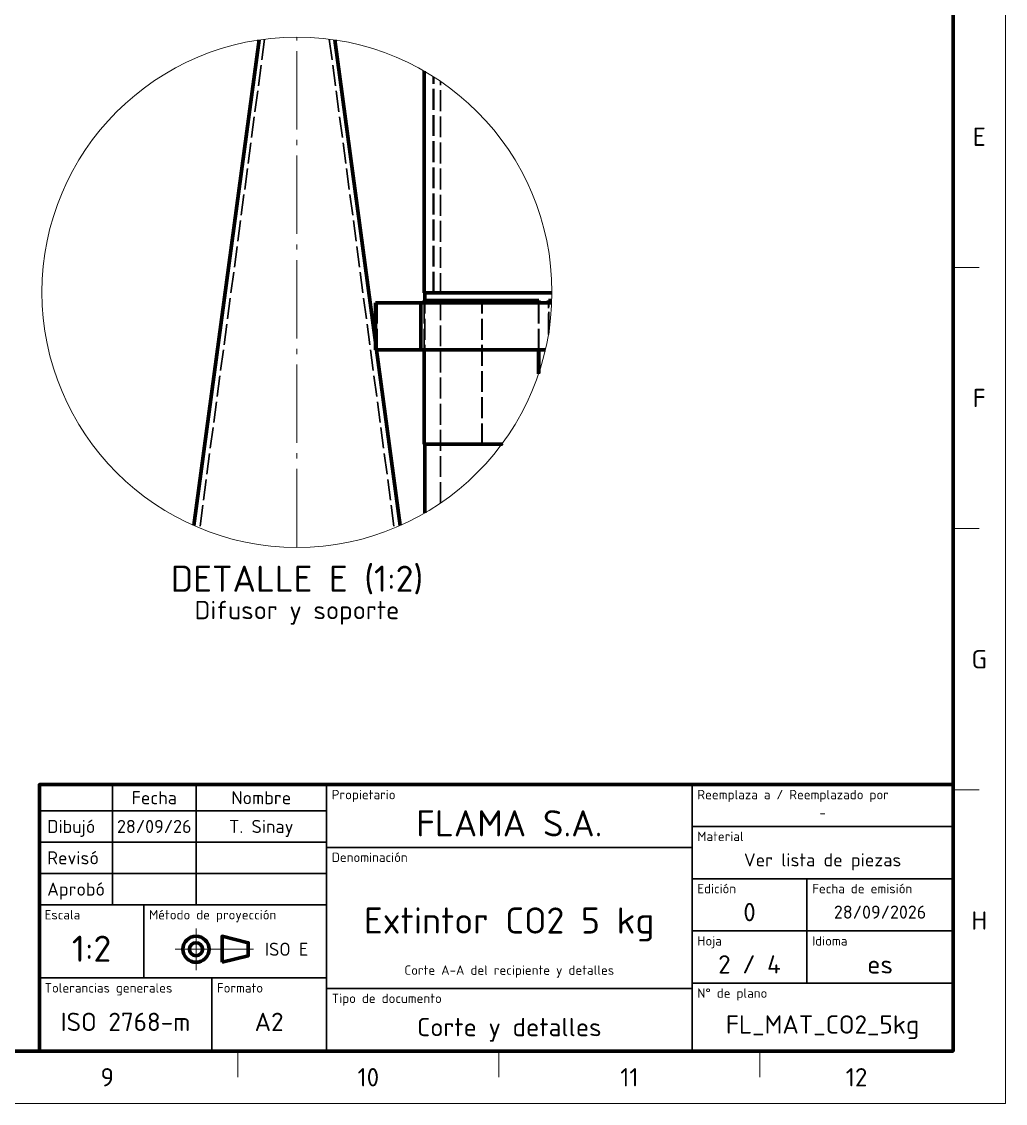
# Model space of a CAD drawing. Header units: millimetres. Extents: x 0 to 2208, y 0 to 420.
# Drawn here: x 885.6 to 1074, y 0 to 207 of the extents above; entities that cross this region are included whole.
import ezdxf
from ezdxf.enums import TextEntityAlignment as Align

# ---------------------------------------------------------------- set-up
doc = ezdxf.new("R2010")
doc.units = ezdxf.units.MM
doc.linetypes.add('IRAM-E-TRAZOS', pattern=[5, 4, -1])
doc.linetypes.add('IRAM-F-TRAZO-PUNTO', pattern=[20, 15, -2, 1, -2])
for name, color, linetype, lineweight in [('01-VISIBLE', 7, 'CONTINUOUS', 70), ('02-OCULTA', 4, 'IRAM-E-TRAZOS', 35), ('03-EJE', 1, 'IRAM-F-TRAZO-PUNTO', 18), ('06-TEXTO', 7, 'CONTINUOUS', 25), ('07-RECUADRO', 7, 'CONTINUOUS', 70), ('08-FINA', 5, 'CONTINUOUS', 18), ('10-ROTULO', 7, 'CONTINUOUS', 35), ('11-TEXTO-ROTULO', 7, 'CONTINUOUS', 25)]:
    doc.layers.add(name, color=color, linetype=linetype, lineweight=lineweight)
doc.styles.add('ISO3098', font='isocpeur.ttf')

msp = doc.modelspace()

# ---------------------------------------------------------------- linework, layer by layer
at = {"layer": '01-VISIBLE'}
for points in [[(931.084, 203.541), (918.572, 110.594)], [(945.583, 203.541), (953.368, 145.709)], [(962.683, 155.155), (962.683, 197.576)], [(953.368, 153.25), (962.059, 153.25)], [(953.368, 144.25), (953.368, 153.25)], [(962.059, 153.25), (962.31, 153.25), (962.56, 153.25), (962.811, 153.25), (963.061, 153.25), (963.312, 153.25), (963.563, 153.25), (963.813, 153.25), (964.064, 153.25), (964.314, 153.25), (964.565, 153.25), (964.816, 153.25), (965.066, 153.25), (965.317, 153.25), (965.567, 153.25), (965.818, 153.25), (966.069, 153.25), (966.319, 153.25), (966.57, 153.25), (966.82, 153.25), (967.071, 153.25), (967.322, 153.25), (967.572, 153.25), (967.823, 153.25), (968.074, 153.25), (968.324, 153.25), (968.575, 153.25), (968.825, 153.25), (969.076, 153.25), (969.327, 153.25), (969.577, 153.25), (969.828, 153.25), (970.078, 153.25), (970.329, 153.25), (970.58, 153.25), (970.83, 153.25), (971.081, 153.25), (971.331, 153.25), (971.582, 153.25), (971.833, 153.25), (972.083, 153.25), (972.334, 153.25), (972.585, 153.25), (972.835, 153.25), (973.086, 153.25), (973.336, 153.25), (973.587, 153.25), (973.838, 153.25), (974.088, 153.25), (974.339, 153.25), (974.589, 153.25), (974.84, 153.25), (975.091, 153.25), (975.341, 153.25), (975.592, 153.25), (975.842, 153.25), (976.093, 153.25), (976.344, 153.25), (976.594, 153.25), (976.845, 153.25), (977.095, 153.25), (977.346, 153.25), (977.597, 153.25), (977.847, 153.25), (978.098, 153.25), (978.349, 153.25), (978.599, 153.25), (978.85, 153.25), (979.1, 153.25), (979.351, 153.25), (979.602, 153.25), (979.852, 153.25), (980.103, 153.25), (980.353, 153.25), (980.604, 153.25), (980.855, 153.25), (981.105, 153.25), (981.356, 153.25), (981.606, 153.25), (981.857, 153.25), (982.108, 153.25), (982.358, 153.25), (982.609, 153.25), (982.86, 153.25), (983.11, 153.25), (983.361, 153.25), (983.611, 153.25), (983.862, 153.25), (984.113, 153.25), (984.363, 153.25), (984.614, 153.25), (984.864, 153.25), (985.115, 153.25), (985.366, 153.25), (985.616, 153.25), (985.867, 153.25), (986.117, 153.25), (986.368, 153.25), (986.619, 153.25), (986.869, 153.25), (987.12, 153.25), (987.122, 153.25)], [(962.059, 144.25), (962.059, 153.25)], [(962.683, 155.155), (962.934, 155.155), (963.184, 155.155), (963.434, 155.155), (963.684, 155.155), (963.934, 155.155), (964.184, 155.155), (964.435, 155.155), (964.685, 155.155), (964.935, 155.155), (965.185, 155.155), (965.435, 155.155), (965.685, 155.155), (965.936, 155.155), (966.186, 155.155), (966.436, 155.155), (966.686, 155.155), (966.936, 155.155), (967.187, 155.155), (967.437, 155.155), (967.687, 155.155), (967.937, 155.155), (968.187, 155.155), (968.437, 155.155), (968.688, 155.155), (968.938, 155.155), (969.188, 155.155), (969.438, 155.155), (969.688, 155.155), (969.938, 155.155), (970.189, 155.155), (970.439, 155.155), (970.689, 155.155), (970.939, 155.155), (971.189, 155.155), (971.44, 155.155), (971.69, 155.155), (971.94, 155.155), (972.19, 155.155), (972.44, 155.155), (972.69, 155.155), (972.941, 155.155), (973.191, 155.155), (973.441, 155.155), (973.691, 155.155), (973.941, 155.155), (974.192, 155.155), (974.442, 155.155), (974.692, 155.155), (974.942, 155.155), (975.192, 155.155), (975.442, 155.155), (975.693, 155.155), (975.943, 155.155), (976.193, 155.155), (976.443, 155.155), (976.693, 155.155), (976.943, 155.155), (977.194, 155.155), (977.444, 155.155), (977.694, 155.155), (977.944, 155.155), (978.194, 155.155), (978.445, 155.155), (978.695, 155.155), (978.945, 155.155), (979.195, 155.155), (979.445, 155.155), (979.695, 155.155), (979.946, 155.155), (980.196, 155.155), (980.446, 155.155), (980.696, 155.155), (980.946, 155.155), (981.197, 155.155), (981.447, 155.155), (981.697, 155.155), (981.947, 155.155), (982.197, 155.155), (982.447, 155.155), (982.698, 155.155), (982.948, 155.155), (983.198, 155.155), (983.448, 155.155), (983.698, 155.155), (983.948, 155.155), (984.199, 155.155), (984.449, 155.155), (984.699, 155.155), (984.949, 155.155), (985.199, 155.155), (985.45, 155.155), (985.7, 155.155), (985.95, 155.155), (986.2, 155.155), (986.45, 155.155), (986.7, 155.155), (986.951, 155.155), (987.166, 155.155)], [(962.683, 153.655), (962.935, 153.655), (963.187, 153.655), (963.439, 153.655), (963.691, 153.655), (963.943, 153.655), (964.195, 153.655), (964.447, 153.655), (964.7, 153.655), (964.952, 153.655), (965.204, 153.655), (965.456, 153.655), (965.708, 153.655), (965.96, 153.655), (966.212, 153.655), (966.464, 153.655), (966.716, 153.655), (966.968, 153.655), (967.22, 153.655), (967.472, 153.655), (967.724, 153.655), (967.976, 153.655), (968.228, 153.655), (968.48, 153.655), (968.732, 153.655), (968.984, 153.655), (969.236, 153.655), (969.488, 153.655), (969.74, 153.655), (969.992, 153.655), (970.244, 153.655), (970.496, 153.655), (970.748, 153.655), (971, 153.655), (971.252, 153.655), (971.504, 153.655), (971.756, 153.655), (972.008, 153.655), (972.26, 153.655), (972.512, 153.655), (972.764, 153.655), (973.016, 153.655), (973.268, 153.655), (973.52, 153.655), (973.772, 153.655), (974.024, 153.655), (974.276, 153.655), (974.528, 153.655), (974.78, 153.655), (975.032, 153.655), (975.284, 153.655), (975.536, 153.655), (975.788, 153.655), (976.04, 153.655), (976.292, 153.655), (976.544, 153.655), (976.797, 153.655), (977.049, 153.655), (977.301, 153.655), (977.553, 153.655), (977.805, 153.655), (978.057, 153.655), (978.309, 153.655), (978.561, 153.655), (978.813, 153.655), (979.065, 153.655), (979.317, 153.655), (979.569, 153.655), (979.821, 153.655), (980.073, 153.655), (980.325, 153.655), (980.577, 153.655), (980.829, 153.655), (981.081, 153.655), (981.333, 153.655), (981.585, 153.655), (981.837, 153.655), (982.089, 153.655), (982.341, 153.655), (982.593, 153.655), (982.845, 153.655), (983.097, 153.655), (983.349, 153.655), (983.601, 153.655), (983.853, 153.655), (984.105, 153.655), (984.357, 153.655), (984.609, 153.655)], [(962.683, 153.25), (962.683, 153.655)], [(962.833, 153.655), (962.833, 155.155)], [(984.609, 153.25), (984.609, 153.655)], [(984.666, 153.655), (984.609, 153.655)], [(984.666, 153.25), (984.666, 153.655)], [(986.491, 153.655), (986.743, 153.655), (986.995, 153.655), (987.137, 153.655)], [(986.491, 153.25), (986.491, 153.655)], [(953.368, 144.25), (962.059, 144.25)], [(953.564, 144.25), (958.095, 110.594)], [(962.059, 144.25), (962.31, 144.25), (962.56, 144.25), (962.811, 144.25), (963.061, 144.25), (963.312, 144.25), (963.563, 144.25), (963.813, 144.25), (964.064, 144.25), (964.314, 144.25), (964.565, 144.25), (964.816, 144.25), (965.066, 144.25), (965.317, 144.25), (965.567, 144.25), (965.818, 144.25), (966.069, 144.25), (966.319, 144.25), (966.57, 144.25), (966.82, 144.25), (967.071, 144.25), (967.322, 144.25), (967.572, 144.25), (967.823, 144.25), (968.074, 144.25), (968.324, 144.25), (968.575, 144.25), (968.825, 144.25), (969.076, 144.25), (969.327, 144.25), (969.577, 144.25), (969.828, 144.25), (970.078, 144.25), (970.329, 144.25), (970.58, 144.25), (970.83, 144.25), (971.081, 144.25), (971.331, 144.25), (971.582, 144.25), (971.833, 144.25), (972.083, 144.25), (972.334, 144.25), (972.585, 144.25), (972.835, 144.25), (973.086, 144.25), (973.336, 144.25), (973.587, 144.25), (973.838, 144.25), (974.088, 144.25), (974.339, 144.25), (974.589, 144.25), (974.84, 144.25), (975.091, 144.25), (975.341, 144.25), (975.592, 144.25), (975.842, 144.25), (976.093, 144.25), (976.344, 144.25), (976.594, 144.25), (976.845, 144.25), (977.095, 144.25), (977.346, 144.25), (977.597, 144.25), (977.847, 144.25), (978.098, 144.25), (978.349, 144.25), (978.599, 144.25), (978.85, 144.25), (979.1, 144.25), (979.351, 144.25), (979.602, 144.25), (979.852, 144.25), (980.103, 144.25), (980.353, 144.25), (980.604, 144.25), (980.855, 144.25), (981.105, 144.25), (981.356, 144.25), (981.606, 144.25), (981.857, 144.25), (982.108, 144.25), (982.358, 144.25), (982.609, 144.25), (982.86, 144.25), (983.11, 144.25), (983.361, 144.25), (983.611, 144.25), (983.862, 144.25), (984.113, 144.25), (984.363, 144.25), (984.614, 144.25), (984.864, 144.25), (985.115, 144.25), (985.366, 144.25), (985.616, 144.25), (985.867, 144.25), (985.909, 144.25)], [(962.683, 126.155), (962.683, 144.25)], [(984.609, 139.662), (984.609, 144.25)], [(984.666, 139.826), (984.666, 144.25)], [(962.683, 126.155), (962.935, 126.155), (963.187, 126.155), (963.439, 126.155), (963.691, 126.155), (963.943, 126.155), (964.195, 126.155), (964.447, 126.155), (964.7, 126.155), (964.952, 126.155), (965.204, 126.155), (965.456, 126.155), (965.708, 126.155), (965.96, 126.155), (966.212, 126.155), (966.464, 126.155), (966.716, 126.155), (966.968, 126.155), (967.22, 126.155), (967.472, 126.155), (967.724, 126.155), (967.976, 126.155), (968.228, 126.155), (968.48, 126.155), (968.732, 126.155), (968.984, 126.155), (969.236, 126.155), (969.488, 126.155), (969.74, 126.155), (969.992, 126.155), (970.244, 126.155), (970.496, 126.155), (970.748, 126.155), (971, 126.155), (971.252, 126.155), (971.504, 126.155), (971.756, 126.155), (972.008, 126.155), (972.26, 126.155), (972.512, 126.155), (972.764, 126.155), (973.016, 126.155), (973.268, 126.155), (973.52, 126.155), (973.772, 126.155), (974.024, 126.155), (974.276, 126.155), (974.528, 126.155), (974.78, 126.155), (975.032, 126.155), (975.284, 126.155), (975.536, 126.155), (975.788, 126.155), (976.04, 126.155), (976.292, 126.155), (976.544, 126.155), (976.797, 126.155), (977.049, 126.155), (977.301, 126.155), (977.553, 126.155), (977.553, 126.155)], [(962.833, 113.011), (962.833, 126.155)]]:
    msp.add_lwpolyline(points, dxfattribs=at)
msp.add_lwpolyline([(924, 27), (929, 28.25), (929, 30.75), (924, 32)], close=True, dxfattribs=at)
for radius in [2.5, 1.25]:
    msp.add_circle((919, 29.5), radius, dxfattribs=at)
at = {"layer": '02-OCULTA'}
for points in [[(932.135, 203.686), (919.718, 110.105)], [(944.531, 203.686), (956.949, 110.105)], [(962.833, 155.155), (962.833, 197.489)], [(962.833, 155.155), (962.833, 197.489)], [(964.404, 155.155), (964.404, 196.541)], [(964.546, 155.155), (964.546, 196.45)], [(965.833, 114.9), (965.833, 195.6)], [(953.368, 144.25), (953.368, 153.25)], [(953.368, 153.25), (953.417, 153.25), (953.467, 153.25), (953.516, 153.25), (953.565, 153.25), (953.615, 153.25), (953.664, 153.25)], [(953.664, 153.25), (953.615, 153.25), (953.565, 153.25), (953.516, 153.25), (953.467, 153.25), (953.417, 153.25), (953.368, 153.25)], [(953.368, 153.25), (962.059, 153.25)], [(953.664, 144.25), (953.664, 153.25)], [(962.059, 144.25), (962.059, 153.25)], [(987.122, 153.25), (987.12, 153.25), (986.869, 153.25), (986.619, 153.25), (986.368, 153.25), (986.117, 153.25), (985.867, 153.25), (985.616, 153.25), (985.366, 153.25), (985.115, 153.25), (984.864, 153.25), (984.614, 153.25), (984.363, 153.25), (984.113, 153.25), (983.862, 153.25), (983.611, 153.25), (983.361, 153.25), (983.11, 153.25), (982.86, 153.25), (982.609, 153.25), (982.358, 153.25), (982.108, 153.25), (981.857, 153.25), (981.606, 153.25), (981.356, 153.25), (981.105, 153.25), (980.855, 153.25), (980.604, 153.25), (980.353, 153.25), (980.103, 153.25), (979.852, 153.25), (979.602, 153.25), (979.351, 153.25), (979.1, 153.25), (978.85, 153.25), (978.599, 153.25), (978.349, 153.25), (978.098, 153.25), (977.847, 153.25), (977.597, 153.25), (977.346, 153.25), (977.095, 153.25), (976.845, 153.25), (976.594, 153.25), (976.344, 153.25), (976.093, 153.25), (975.842, 153.25), (975.592, 153.25), (975.341, 153.25), (975.091, 153.25), (974.84, 153.25), (974.589, 153.25), (974.339, 153.25), (974.088, 153.25), (973.838, 153.25), (973.587, 153.25), (973.336, 153.25), (973.086, 153.25), (972.835, 153.25), (972.585, 153.25), (972.334, 153.25), (972.083, 153.25), (971.833, 153.25), (971.582, 153.25), (971.331, 153.25), (971.081, 153.25), (970.83, 153.25), (970.58, 153.25), (970.329, 153.25), (970.078, 153.25), (969.828, 153.25), (969.577, 153.25), (969.327, 153.25), (969.076, 153.25), (968.825, 153.25), (968.575, 153.25), (968.324, 153.25), (968.074, 153.25), (967.823, 153.25), (967.572, 153.25), (967.322, 153.25), (967.071, 153.25), (966.82, 153.25), (966.57, 153.25), (966.319, 153.25), (966.069, 153.25), (965.818, 153.25), (965.567, 153.25), (965.317, 153.25), (965.066, 153.25), (964.816, 153.25), (964.565, 153.25), (964.314, 153.25), (964.064, 153.25), (963.813, 153.25), (963.563, 153.25), (963.312, 153.25), (963.061, 153.25), (962.811, 153.25), (962.56, 153.25), (962.31, 153.25), (962.059, 153.25)], [(964.404, 155.155), (964.117, 155.155), (963.83, 155.155), (963.544, 155.155), (963.257, 155.155), (962.97, 155.155), (962.683, 155.155)], [(973.723, 153.655), (973.472, 153.655), (973.221, 153.655), (972.97, 153.655), (972.719, 153.655), (972.468, 153.655), (972.218, 153.655), (971.967, 153.655), (971.716, 153.655), (971.465, 153.655), (971.214, 153.655), (970.963, 153.655), (970.712, 153.655), (970.461, 153.655), (970.21, 153.655), (969.959, 153.655), (969.709, 153.655), (969.458, 153.655), (969.207, 153.655), (968.956, 153.655), (968.705, 153.655), (968.454, 153.655), (968.203, 153.655), (967.952, 153.655), (967.701, 153.655), (967.45, 153.655), (967.2, 153.655), (966.949, 153.655), (966.698, 153.655), (966.447, 153.655), (966.196, 153.655), (965.945, 153.655), (965.694, 153.655), (965.443, 153.655), (965.192, 153.655), (964.941, 153.655), (964.691, 153.655), (964.44, 153.655), (964.189, 153.655), (963.938, 153.655), (963.687, 153.655), (963.436, 153.655), (963.185, 153.655), (962.934, 153.655), (962.683, 153.655)], [(987.122, 153.25), (986.951, 153.25), (986.7, 153.25), (986.45, 153.25), (986.2, 153.25), (985.95, 153.25), (985.7, 153.25), (985.45, 153.25), (985.199, 153.25), (984.949, 153.25), (984.699, 153.25), (984.449, 153.25), (984.199, 153.25), (983.948, 153.25), (983.698, 153.25), (983.448, 153.25), (983.198, 153.25), (982.948, 153.25), (982.698, 153.25), (982.447, 153.25), (982.197, 153.25), (981.947, 153.25), (981.697, 153.25), (981.447, 153.25), (981.197, 153.25), (980.946, 153.25), (980.696, 153.25), (980.446, 153.25), (980.196, 153.25), (979.946, 153.25), (979.695, 153.25), (979.445, 153.25), (979.195, 153.25), (978.945, 153.25), (978.695, 153.25), (978.445, 153.25), (978.194, 153.25), (977.944, 153.25), (977.694, 153.25), (977.444, 153.25), (977.194, 153.25), (976.943, 153.25), (976.693, 153.25), (976.443, 153.25), (976.193, 153.25), (975.943, 153.25), (975.693, 153.25), (975.442, 153.25), (975.192, 153.25), (974.942, 153.25), (974.692, 153.25), (974.442, 153.25), (974.192, 153.25), (973.941, 153.25), (973.691, 153.25), (973.441, 153.25), (973.191, 153.25), (972.941, 153.25), (972.69, 153.25), (972.44, 153.25), (972.19, 153.25), (971.94, 153.25), (971.69, 153.25), (971.44, 153.25), (971.189, 153.25), (970.939, 153.25), (970.689, 153.25), (970.439, 153.25), (970.189, 153.25), (969.938, 153.25), (969.688, 153.25), (969.438, 153.25), (969.188, 153.25), (968.938, 153.25), (968.688, 153.25), (968.437, 153.25), (968.187, 153.25), (967.937, 153.25), (967.687, 153.25), (967.437, 153.25), (967.187, 153.25), (966.936, 153.25), (966.686, 153.25), (966.436, 153.25), (966.186, 153.25), (965.936, 153.25), (965.685, 153.25), (965.435, 153.25), (965.185, 153.25), (964.935, 153.25), (964.685, 153.25), (964.435, 153.25), (964.184, 153.25), (963.934, 153.25), (963.684, 153.25), (963.434, 153.25), (963.184, 153.25), (962.934, 153.25), (962.683, 153.25)], [(962.683, 153.25), (962.934, 153.25), (963.184, 153.25), (963.434, 153.25), (963.684, 153.25), (963.934, 153.25), (964.184, 153.25), (964.435, 153.25), (964.685, 153.25), (964.935, 153.25), (965.185, 153.25), (965.435, 153.25), (965.685, 153.25), (965.936, 153.25), (966.186, 153.25), (966.436, 153.25), (966.686, 153.25), (966.936, 153.25), (967.187, 153.25), (967.437, 153.25), (967.687, 153.25), (967.937, 153.25), (968.187, 153.25), (968.437, 153.25), (968.688, 153.25), (968.938, 153.25), (969.188, 153.25), (969.438, 153.25), (969.688, 153.25), (969.938, 153.25), (970.189, 153.25), (970.439, 153.25), (970.689, 153.25), (970.939, 153.25), (971.189, 153.25), (971.44, 153.25), (971.69, 153.25), (971.94, 153.25), (972.19, 153.25), (972.44, 153.25), (972.69, 153.25), (972.941, 153.25), (973.191, 153.25), (973.441, 153.25), (973.691, 153.25), (973.941, 153.25), (974.192, 153.25), (974.442, 153.25), (974.692, 153.25), (974.942, 153.25), (975.192, 153.25), (975.442, 153.25), (975.693, 153.25), (975.943, 153.25), (976.193, 153.25), (976.443, 153.25), (976.693, 153.25), (976.943, 153.25), (977.194, 153.25), (977.444, 153.25), (977.694, 153.25), (977.944, 153.25), (978.194, 153.25), (978.445, 153.25), (978.695, 153.25), (978.945, 153.25), (979.195, 153.25), (979.445, 153.25), (979.695, 153.25), (979.946, 153.25), (980.196, 153.25), (980.446, 153.25), (980.696, 153.25), (980.946, 153.25), (981.197, 153.25), (981.447, 153.25), (981.697, 153.25), (981.947, 153.25), (982.197, 153.25), (982.447, 153.25), (982.698, 153.25), (982.948, 153.25), (983.198, 153.25), (983.448, 153.25), (983.698, 153.25), (983.948, 153.25), (984.199, 153.25), (984.449, 153.25), (984.699, 153.25), (984.949, 153.25), (985.199, 153.25), (985.45, 153.25), (985.7, 153.25), (985.95, 153.25), (986.2, 153.25), (986.45, 153.25), (986.7, 153.25), (986.951, 153.25), (987.122, 153.25)], [(962.683, 144.25), (962.683, 153.25)], [(962.683, 144.25), (962.683, 153.25)], [(964.546, 155.155), (964.261, 155.155), (963.975, 155.155), (963.69, 155.155), (963.404, 155.155), (963.119, 155.155), (962.833, 155.155)], [(962.833, 155.155), (963.083, 155.155), (963.333, 155.155), (963.583, 155.155), (963.833, 155.155), (964.083, 155.155), (964.333, 155.155), (964.583, 155.155), (964.833, 155.155), (965.083, 155.155), (965.333, 155.155), (965.583, 155.155), (965.833, 155.155), (966.083, 155.155), (966.333, 155.155), (966.583, 155.155), (966.833, 155.155), (967.083, 155.155), (967.333, 155.155), (967.583, 155.155), (967.833, 155.155), (968.083, 155.155), (968.333, 155.155), (968.583, 155.155), (968.833, 155.155), (969.083, 155.155), (969.333, 155.155), (969.583, 155.155), (969.833, 155.155), (970.083, 155.155), (970.333, 155.155), (970.583, 155.155), (970.833, 155.155), (971.083, 155.155), (971.333, 155.155), (971.583, 155.155), (971.833, 155.155), (972.083, 155.155), (972.333, 155.155), (972.583, 155.155), (972.833, 155.155), (973.083, 155.155), (973.333, 155.155), (973.583, 155.155), (973.833, 155.155), (974.083, 155.155), (974.333, 155.155), (974.583, 155.155), (974.833, 155.155), (975.083, 155.155), (975.333, 155.155), (975.583, 155.155), (975.833, 155.155), (976.083, 155.155), (976.333, 155.155), (976.583, 155.155), (976.833, 155.155), (977.083, 155.155), (977.333, 155.155), (977.583, 155.155), (977.833, 155.155), (978.083, 155.155), (978.333, 155.155), (978.583, 155.155), (978.833, 155.155), (979.083, 155.155), (979.333, 155.155), (979.583, 155.155), (979.833, 155.155), (980.083, 155.155), (980.333, 155.155), (980.583, 155.155), (980.833, 155.155), (981.083, 155.155), (981.333, 155.155), (981.583, 155.155), (981.833, 155.155), (982.083, 155.155), (982.333, 155.155), (982.583, 155.155), (982.833, 155.155), (983.083, 155.155), (983.333, 155.155), (983.583, 155.155), (983.833, 155.155), (984.083, 155.155), (984.333, 155.155), (984.583, 155.155), (984.833, 155.155), (985.083, 155.155), (985.333, 155.155), (985.583, 155.155), (985.833, 155.155), (986.083, 155.155), (986.333, 155.155), (986.583, 155.155), (986.833, 155.155), (987.083, 155.155), (987.166, 155.155)], [(973.826, 153.655), (973.57, 153.655), (973.315, 153.655), (973.059, 153.655), (972.803, 153.655), (972.548, 153.655), (972.292, 153.655), (972.036, 153.655), (971.781, 153.655), (971.525, 153.655), (971.269, 153.655), (971.014, 153.655), (970.758, 153.655), (970.503, 153.655), (970.247, 153.655), (969.991, 153.655), (969.736, 153.655), (969.48, 153.655), (969.224, 153.655), (968.969, 153.655), (968.713, 153.655), (968.457, 153.655), (968.202, 153.655), (967.946, 153.655), (967.69, 153.655), (967.435, 153.655), (967.179, 153.655), (966.924, 153.655), (966.668, 153.655), (966.412, 153.655), (966.157, 153.655), (965.901, 153.655), (965.645, 153.655), (965.39, 153.655), (965.134, 153.655), (964.878, 153.655), (964.623, 153.655), (964.367, 153.655), (964.112, 153.655), (963.856, 153.655), (963.6, 153.655), (963.345, 153.655), (963.089, 153.655), (962.833, 153.655)], [(962.833, 153.655), (963.084, 153.655), (963.335, 153.655), (963.586, 153.655), (963.837, 153.655), (964.088, 153.655), (964.339, 153.655), (964.59, 153.655), (964.841, 153.655), (965.092, 153.655), (965.343, 153.655), (965.594, 153.655), (965.845, 153.655), (966.096, 153.655), (966.347, 153.655), (966.598, 153.655), (966.848, 153.655), (967.099, 153.655), (967.35, 153.655), (967.601, 153.655), (967.852, 153.655), (968.103, 153.655), (968.354, 153.655), (968.605, 153.655), (968.856, 153.655), (969.107, 153.655), (969.358, 153.655), (969.609, 153.655), (969.86, 153.655), (970.111, 153.655), (970.362, 153.655), (970.613, 153.655), (970.864, 153.655), (971.115, 153.655), (971.365, 153.655), (971.616, 153.655), (971.867, 153.655), (972.118, 153.655), (972.369, 153.655), (972.62, 153.655), (972.871, 153.655), (973.122, 153.655), (973.373, 153.655), (973.624, 153.655), (973.875, 153.655), (974.126, 153.655), (974.377, 153.655), (974.628, 153.655), (974.879, 153.655), (975.13, 153.655), (975.381, 153.655), (975.632, 153.655), (975.883, 153.655), (976.133, 153.655), (976.384, 153.655), (976.635, 153.655), (976.886, 153.655), (977.137, 153.655), (977.388, 153.655), (977.639, 153.655), (977.89, 153.655), (978.141, 153.655), (978.392, 153.655), (978.643, 153.655), (978.894, 153.655), (979.145, 153.655), (979.396, 153.655), (979.647, 153.655), (979.898, 153.655), (980.149, 153.655), (980.4, 153.655), (980.65, 153.655), (980.901, 153.655), (981.152, 153.655), (981.403, 153.655), (981.654, 153.655), (981.905, 153.655), (982.156, 153.655), (982.407, 153.655), (982.658, 153.655), (982.909, 153.655), (983.16, 153.655), (983.411, 153.655), (983.662, 153.655), (983.913, 153.655), (984.164, 153.655), (984.415, 153.655), (984.666, 153.655)], [(962.833, 126.155), (962.833, 153.655)], [(962.833, 126.155), (962.833, 153.655)], [(964.546, 155.155), (964.404, 155.155)], [(973.723, 126.155), (973.723, 153.655)], [(973.826, 153.655), (973.723, 153.655)], [(973.826, 126.155), (973.826, 153.655)], [(984.609, 144.25), (984.609, 153.25)], [(984.666, 144.25), (984.666, 153.25)], [(986.539, 153.655), (986.491, 153.655)], [(986.491, 147.169), (986.491, 153.25)], [(986.539, 153.655), (986.79, 153.655), (987.041, 153.655), (987.137, 153.655)], [(986.539, 147.47), (986.539, 153.655)], [(953.368, 145.709), (953.564, 144.25)], [(953.368, 144.25), (953.417, 144.25), (953.467, 144.25), (953.516, 144.25), (953.565, 144.25), (953.615, 144.25), (953.664, 144.25)], [(953.664, 144.25), (953.615, 144.25), (953.565, 144.25), (953.516, 144.25), (953.467, 144.25), (953.417, 144.25), (953.368, 144.25)], [(953.368, 144.25), (962.059, 144.25)], [(985.909, 144.25), (985.867, 144.25), (985.616, 144.25), (985.366, 144.25), (985.115, 144.25), (984.864, 144.25), (984.614, 144.25), (984.363, 144.25), (984.113, 144.25), (983.862, 144.25), (983.611, 144.25), (983.361, 144.25), (983.11, 144.25), (982.86, 144.25), (982.609, 144.25), (982.358, 144.25), (982.108, 144.25), (981.857, 144.25), (981.606, 144.25), (981.356, 144.25), (981.105, 144.25), (980.855, 144.25), (980.604, 144.25), (980.353, 144.25), (980.103, 144.25), (979.852, 144.25), (979.602, 144.25), (979.351, 144.25), (979.1, 144.25), (978.85, 144.25), (978.599, 144.25), (978.349, 144.25), (978.098, 144.25), (977.847, 144.25), (977.597, 144.25), (977.346, 144.25), (977.095, 144.25), (976.845, 144.25), (976.594, 144.25), (976.344, 144.25), (976.093, 144.25), (975.842, 144.25), (975.592, 144.25), (975.341, 144.25), (975.091, 144.25), (974.84, 144.25), (974.589, 144.25), (974.339, 144.25), (974.088, 144.25), (973.838, 144.25), (973.587, 144.25), (973.336, 144.25), (973.086, 144.25), (972.835, 144.25), (972.585, 144.25), (972.334, 144.25), (972.083, 144.25), (971.833, 144.25), (971.582, 144.25), (971.331, 144.25), (971.081, 144.25), (970.83, 144.25), (970.58, 144.25), (970.329, 144.25), (970.078, 144.25), (969.828, 144.25), (969.577, 144.25), (969.327, 144.25), (969.076, 144.25), (968.825, 144.25), (968.575, 144.25), (968.324, 144.25), (968.074, 144.25), (967.823, 144.25), (967.572, 144.25), (967.322, 144.25), (967.071, 144.25), (966.82, 144.25), (966.57, 144.25), (966.319, 144.25), (966.069, 144.25), (965.818, 144.25), (965.567, 144.25), (965.317, 144.25), (965.066, 144.25), (964.816, 144.25), (964.565, 144.25), (964.314, 144.25), (964.064, 144.25), (963.813, 144.25), (963.563, 144.25), (963.312, 144.25), (963.061, 144.25), (962.811, 144.25), (962.56, 144.25), (962.31, 144.25), (962.059, 144.25)], [(985.909, 144.25), (985.7, 144.25), (985.45, 144.25), (985.199, 144.25), (984.949, 144.25), (984.699, 144.25), (984.449, 144.25), (984.199, 144.25), (983.948, 144.25), (983.698, 144.25), (983.448, 144.25), (983.198, 144.25), (982.948, 144.25), (982.698, 144.25), (982.447, 144.25), (982.197, 144.25), (981.947, 144.25), (981.697, 144.25), (981.447, 144.25), (981.197, 144.25), (980.946, 144.25), (980.696, 144.25), (980.446, 144.25), (980.196, 144.25), (979.946, 144.25), (979.695, 144.25), (979.445, 144.25), (979.195, 144.25), (978.945, 144.25), (978.695, 144.25), (978.445, 144.25), (978.194, 144.25), (977.944, 144.25), (977.694, 144.25), (977.444, 144.25), (977.194, 144.25), (976.943, 144.25), (976.693, 144.25), (976.443, 144.25), (976.193, 144.25), (975.943, 144.25), (975.693, 144.25), (975.442, 144.25), (975.192, 144.25), (974.942, 144.25), (974.692, 144.25), (974.442, 144.25), (974.192, 144.25), (973.941, 144.25), (973.691, 144.25), (973.441, 144.25), (973.191, 144.25), (972.941, 144.25), (972.69, 144.25), (972.44, 144.25), (972.19, 144.25), (971.94, 144.25), (971.69, 144.25), (971.44, 144.25), (971.189, 144.25), (970.939, 144.25), (970.689, 144.25), (970.439, 144.25), (970.189, 144.25), (969.938, 144.25), (969.688, 144.25), (969.438, 144.25), (969.188, 144.25), (968.938, 144.25), (968.688, 144.25), (968.437, 144.25), (968.187, 144.25), (967.937, 144.25), (967.687, 144.25), (967.437, 144.25), (967.187, 144.25), (966.936, 144.25), (966.686, 144.25), (966.436, 144.25), (966.186, 144.25), (965.936, 144.25), (965.685, 144.25), (965.435, 144.25), (965.185, 144.25), (964.935, 144.25), (964.685, 144.25), (964.435, 144.25), (964.184, 144.25), (963.934, 144.25), (963.684, 144.25), (963.434, 144.25), (963.184, 144.25), (962.934, 144.25), (962.683, 144.25)], [(962.683, 144.25), (962.934, 144.25), (963.184, 144.25), (963.434, 144.25), (963.684, 144.25), (963.934, 144.25), (964.184, 144.25), (964.435, 144.25), (964.685, 144.25), (964.935, 144.25), (965.185, 144.25), (965.435, 144.25), (965.685, 144.25), (965.936, 144.25), (966.186, 144.25), (966.436, 144.25), (966.686, 144.25), (966.936, 144.25), (967.187, 144.25), (967.437, 144.25), (967.687, 144.25), (967.937, 144.25), (968.187, 144.25), (968.437, 144.25), (968.688, 144.25), (968.938, 144.25), (969.188, 144.25), (969.438, 144.25), (969.688, 144.25), (969.938, 144.25), (970.189, 144.25), (970.439, 144.25), (970.689, 144.25), (970.939, 144.25), (971.189, 144.25), (971.44, 144.25), (971.69, 144.25), (971.94, 144.25), (972.19, 144.25), (972.44, 144.25), (972.69, 144.25), (972.941, 144.25), (973.191, 144.25), (973.441, 144.25), (973.691, 144.25), (973.941, 144.25), (974.192, 144.25), (974.442, 144.25), (974.692, 144.25), (974.942, 144.25), (975.192, 144.25), (975.442, 144.25), (975.693, 144.25), (975.943, 144.25), (976.193, 144.25), (976.443, 144.25), (976.693, 144.25), (976.943, 144.25), (977.194, 144.25), (977.444, 144.25), (977.694, 144.25), (977.944, 144.25), (978.194, 144.25), (978.445, 144.25), (978.695, 144.25), (978.945, 144.25), (979.195, 144.25), (979.445, 144.25), (979.695, 144.25), (979.946, 144.25), (980.196, 144.25), (980.446, 144.25), (980.696, 144.25), (980.946, 144.25), (981.197, 144.25), (981.447, 144.25), (981.697, 144.25), (981.947, 144.25), (982.197, 144.25), (982.447, 144.25), (982.698, 144.25), (982.948, 144.25), (983.198, 144.25), (983.448, 144.25), (983.698, 144.25), (983.948, 144.25), (984.199, 144.25), (984.449, 144.25), (984.699, 144.25), (984.949, 144.25), (985.199, 144.25), (985.45, 144.25), (985.7, 144.25), (985.909, 144.25)], [(973.723, 126.155), (973.472, 126.155), (973.221, 126.155), (972.97, 126.155), (972.719, 126.155), (972.468, 126.155), (972.218, 126.155), (971.967, 126.155), (971.716, 126.155), (971.465, 126.155), (971.214, 126.155), (970.963, 126.155), (970.712, 126.155), (970.461, 126.155), (970.21, 126.155), (969.959, 126.155), (969.709, 126.155), (969.458, 126.155), (969.207, 126.155), (968.956, 126.155), (968.705, 126.155), (968.454, 126.155), (968.203, 126.155), (967.952, 126.155), (967.701, 126.155), (967.45, 126.155), (967.2, 126.155), (966.949, 126.155), (966.698, 126.155), (966.447, 126.155), (966.196, 126.155), (965.945, 126.155), (965.694, 126.155), (965.443, 126.155), (965.192, 126.155), (964.941, 126.155), (964.691, 126.155), (964.44, 126.155), (964.189, 126.155), (963.938, 126.155), (963.687, 126.155), (963.436, 126.155), (963.185, 126.155), (962.934, 126.155), (962.683, 126.155)], [(973.826, 126.155), (973.57, 126.155), (973.315, 126.155), (973.059, 126.155), (972.803, 126.155), (972.548, 126.155), (972.292, 126.155), (972.036, 126.155), (971.781, 126.155), (971.525, 126.155), (971.269, 126.155), (971.014, 126.155), (970.758, 126.155), (970.503, 126.155), (970.247, 126.155), (969.991, 126.155), (969.736, 126.155), (969.48, 126.155), (969.224, 126.155), (968.969, 126.155), (968.713, 126.155), (968.457, 126.155), (968.202, 126.155), (967.946, 126.155), (967.69, 126.155), (967.435, 126.155), (967.179, 126.155), (966.924, 126.155), (966.668, 126.155), (966.412, 126.155), (966.157, 126.155), (965.901, 126.155), (965.645, 126.155), (965.39, 126.155), (965.134, 126.155), (964.878, 126.155), (964.623, 126.155), (964.367, 126.155), (964.112, 126.155), (963.856, 126.155), (963.6, 126.155), (963.345, 126.155), (963.089, 126.155), (962.833, 126.155)], [(962.833, 126.155), (963.084, 126.155), (963.335, 126.155), (963.586, 126.155), (963.837, 126.155), (964.088, 126.155), (964.339, 126.155), (964.59, 126.155), (964.841, 126.155), (965.092, 126.155), (965.343, 126.155), (965.594, 126.155), (965.845, 126.155), (966.096, 126.155), (966.347, 126.155), (966.598, 126.155), (966.848, 126.155), (967.099, 126.155), (967.35, 126.155), (967.601, 126.155), (967.852, 126.155), (968.103, 126.155), (968.354, 126.155), (968.605, 126.155), (968.856, 126.155), (969.107, 126.155), (969.358, 126.155), (969.609, 126.155), (969.86, 126.155), (970.111, 126.155), (970.362, 126.155), (970.613, 126.155), (970.864, 126.155), (971.115, 126.155), (971.365, 126.155), (971.616, 126.155), (971.867, 126.155), (972.118, 126.155), (972.369, 126.155), (972.62, 126.155), (972.871, 126.155), (973.122, 126.155), (973.373, 126.155), (973.624, 126.155), (973.875, 126.155), (974.126, 126.155), (974.377, 126.155), (974.628, 126.155), (974.879, 126.155), (975.13, 126.155), (975.381, 126.155), (975.632, 126.155), (975.883, 126.155), (976.133, 126.155), (976.384, 126.155), (976.635, 126.155), (976.886, 126.155), (977.137, 126.155), (977.388, 126.155), (977.553, 126.155)], [(973.826, 126.155), (973.723, 126.155)]]:
    msp.add_lwpolyline(points, dxfattribs=at)
at = {"layer": '03-EJE'}
for p, q in [((919, 25.5), (919, 33.5)), ((915, 29.5), (930.5, 29.5))]:
    msp.add_line(p, q, dxfattribs=at)
msp.add_lwpolyline([(938.333, 106.417), (938.333, 204.083)], dxfattribs=at)
at = {"layer": '07-RECUADRO'}
for points in [[(505, 10), (1064, 10), (1064, 410), (505, 410)], [(889, 10), (1064, 10), (1064, 61), (889, 61)]]:
    msp.add_lwpolyline(points, close=True, dxfattribs=at)
at = {"layer": '08-FINA'}
for p, q in [((1064, 160), (1069, 160)), ((1064, 110), (1069, 110)), ((1064, 60), (1069, 60)), ((927, 10), (927, 5)), ((977, 10), (977, 5)), ((1027, 10), (1027, 5))]:
    msp.add_line(p, q, dxfattribs=at)
msp.add_lwpolyline([(480, 0), (1074, 0), (1074, 420), (480, 420)], close=True, dxfattribs=at)
msp.add_circle((938.333, 155.25), 48.833, dxfattribs=at)
at = {"layer": '10-ROTULO'}
for points in [[(889, 56), (903, 56), (903, 61), (889, 61)], [(903, 56), (919, 56), (919, 61), (903, 61)], [(919, 56), (944, 56), (944, 61), (919, 61)], [(944, 49), (1014, 49), (1014, 61), (944, 61)], [(1014, 53), (1064, 53), (1064, 61), (1014, 61)], [(889, 50), (903, 50), (903, 56), (889, 56)], [(903, 50), (919, 50), (919, 56), (903, 56)], [(919, 50), (944, 50), (944, 56), (919, 56)], [(1014, 43), (1064, 43), (1064, 53), (1014, 53)], [(889, 44), (903, 44), (903, 50), (889, 50)], [(903, 44), (919, 44), (919, 50), (903, 50)], [(919, 44), (944, 44), (944, 50), (919, 50)], [(944, 22), (1014, 22), (1014, 49), (944, 49)], [(889, 38), (903, 38), (903, 44), (889, 44)], [(903, 38), (919, 38), (919, 44), (903, 44)], [(919, 38), (944, 38), (944, 44), (919, 44)], [(1014, 33), (1036, 33), (1036, 43), (1014, 43)], [(1036, 33), (1064, 33), (1064, 43), (1036, 43)], [(889, 24), (909, 24), (909, 38), (889, 38)], [(909, 24), (944, 24), (944, 38), (909, 38)], [(1014, 23), (1036, 23), (1036, 33), (1014, 33)], [(1036, 23), (1064, 23), (1064, 33), (1036, 33)], [(889, 10), (922, 10), (922, 24), (889, 24)], [(922, 10), (944, 10), (944, 24), (922, 24)], [(1014, 10), (1064, 10), (1064, 23), (1014, 23)], [(944, 10), (1014, 10), (1014, 22), (944, 22)]]:
    msp.add_lwpolyline(points, close=True, dxfattribs=at)

# ---------------------------------------------------------------- texts
at = {"layer": '06-TEXTO', "style": 'ISO3098'}
for s, height, p in [('E', 3.5, (1069, 185)), ('F', 3.5, (1069, 135)), ('DETALLE E (1:2)', 5, (938.333, 100.417)), ('Difusor y soporte', 3.5, (938.333, 94.417)), ('G', 3.5, (1069, 85)), ('H', 3.5, (1069, 35)), ('9', 3.5, (902, 5)), ('10', 3.5, (952, 5)), ('11', 3.5, (1002, 5)), ('12', 3.5, (1045.5, 5))]:
    msp.add_text(s, height=height, dxfattribs=at).set_placement(p, align=Align.MIDDLE_CENTER)
at = {"layer": '11-TEXTO-ROTULO', "style": 'ISO3098'}
for s, height, p in [('Fecha', 2.5, (911, 58.5)), ('Nombre', 2.5, (931.5, 58.5)), ('FLAMA S.A.', 5, (979, 53.6)), ('28/09/26', 2.5, (911, 53)), ('T. Sinay', 2.5, (931.5, 53)), ('-', 1.8, (1039, 55.6)), ('Ver lista de piezas', 2.5, (1039, 46.6)), ('Extintor CO2 5 kg', 5, (979, 35)), ('0', 3.5, (1025, 36.6)), ('28/09/2026', 2.5, (1050, 36.6)), ('1:2', 5, (899, 29.6)), ('2 / 4', 3.5, (1025, 26.6)), ('es', 3.5, (1050, 26.6)), ('Corte A-A del recipiente y detalles', 1.8, (979, 25.5)), ('ISO 2768-m', 3.5, (905.5, 15.6)), ('A2', 3.5, (933, 15.6)), ('FL_MAT_CO2_5kg', 3.5, (1039, 15.1)), ('Corte y detalles', 3.5, (979, 14.6))]:
    msp.add_text(s, height=height, dxfattribs=at).set_placement(p, align=Align.MIDDLE_CENTER)
for s, p in [('Propietario', (945, 60)), ('Reemplaza a / Reemplazado por', (1015, 60)), ('Material', (1015, 52)), ('Denominación', (945, 48)), ('Edición', (1015, 42)), ('Fecha de emisión', (1037, 42)), ('Escala', (890, 37)), ('Método de proyección', (910, 37)), ('Hoja', (1015, 32)), ('Idioma', (1037, 32)), ('Tolerancias generales', (890, 23)), ('Formato', (923, 23)), ('Tipo de documento', (945, 21)), ('N° de plano', (1015, 22))]:
    msp.add_text(s, height=1.8, dxfattribs=at).set_placement(p, align=Align.TOP_LEFT)
for s, p in [('Dibujó', (890.5, 53)), ('Revisó', (890.5, 47)), ('Aprobó', (890.5, 41))]:
    msp.add_text(s, height=2.5, dxfattribs=at).set_placement(p, align=Align.MIDDLE_LEFT)
msp.add_text('ISO E', height=2.5, dxfattribs=at).set_placement((940.5, 29.5), align=Align.MIDDLE_RIGHT)

doc.saveas('drawing.dxf')
